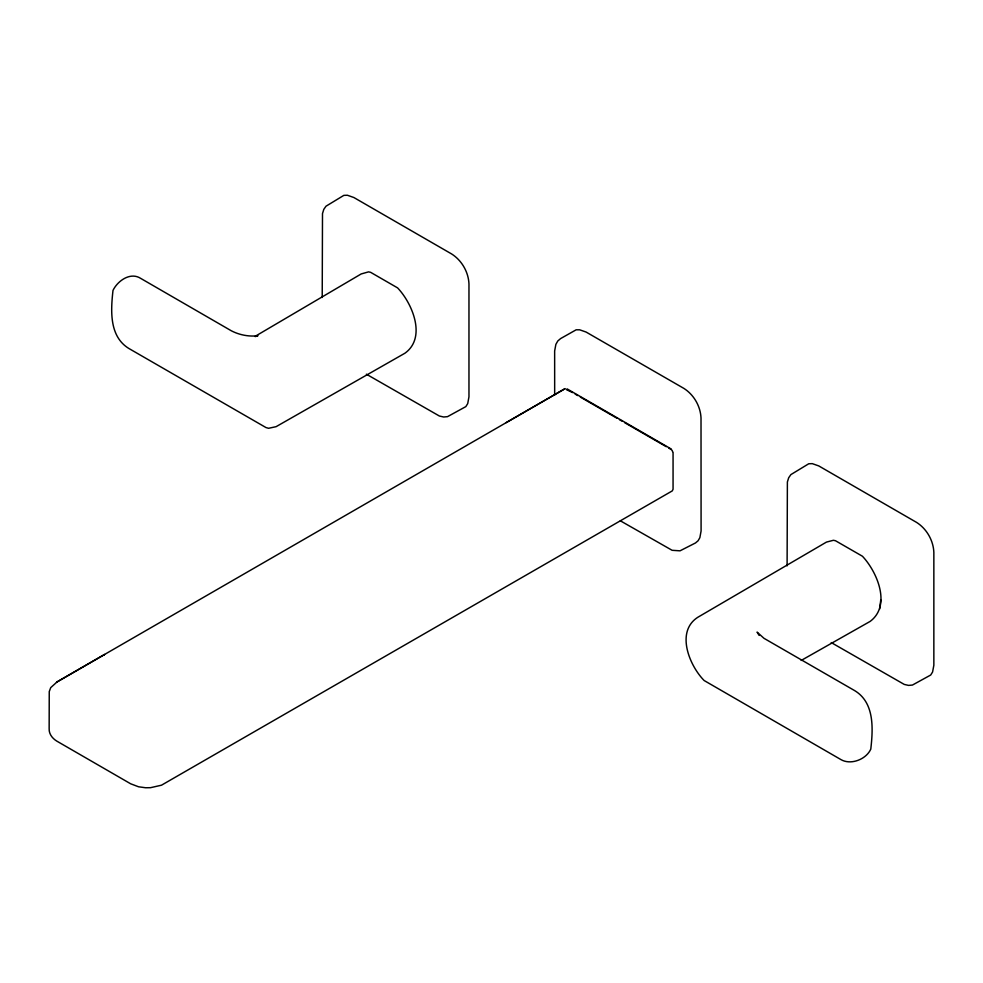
<?xml version="1.0" encoding="UTF-8"?>
<svg xmlns="http://www.w3.org/2000/svg" width="983" height="983" viewBox="0 0 983 983"><rect width="100%" height="100%" fill="white"/><g stroke="black" fill="none" stroke-linecap="round" stroke-linejoin="round"><path stroke-width="1.47" d="M787.1 565.876L787.383 481.977L788.685 477.763L790.897 474.592L808.739 463.767L812.29 463.644L818.778 465.93L916.586 522.403C926.65 528.805 933.334 540.392 933.85 552.299L933.85 665.245L932.584 672.003L930.692 675.026L912.445 685.053L908.562 685.397L904.249 684.414L831.249 642.587M801.182 660.453L870.164 621.391C891.495 605.491 877.155 571.836 862.423 556.231L835.464 540.724L833.387 540.294L826.445 542.1L697.746 617.324C675.481 631.7 689.366 665.577 704.147 680.531L841.079 759.675C851.081 765.352 866.269 759.269 870.791 749.107C873.039 729.042 874.772 702.808 854.755 690.668L764 638.323L757.082 632.106L759.146 635.423M879.65 609.005L880.756 599.888M56.51 682.276L104.567 654.469L57.297 681.723L50.723 687.633L49.248 691.602L49.15 728.686C48.843 733.969 52.455 738.479 56.768 741.096L130.653 783.783L138.542 786.781L145.595 787.752L150.522 787.69L161.495 785.196L672.261 490.898L673.06 489.251L673.06 452.315M255.273 336.26L361.191 273.95L368.551 271.873L370.616 272.316L397.587 287.884C412.43 303.501 426.733 337.624 404.91 353.229L276.1 426.671L268.58 428.293L265.975 427.556L128.834 348.461C109.039 336.309 110.784 310.382 112.996 290.427C117.542 280.954 130.223 271.763 140.569 278.312L231.288 330.767C239.41 334.994 248.859 336.813 257.964 335.744L255.199 336.591M506.147 422.616L565.151 388.604L103.731 654.948M566.392 389.624L572.561 392.586M567.019 388.838L671.106 448.936M575.153 394.085L577.758 395.584M580.363 397.095L616.796 418.131M619.401 419.63L622.006 421.129M624.598 422.629L666.241 446.675M668.845 448.174L671.45 449.673M366.364 374.191L439.376 416.018L443.677 417.001L447.523 416.657L465.831 406.618L467.711 403.608L468.965 396.849L468.965 283.903C468.449 271.996 461.764 260.409 451.701 254.007L353.892 197.534L347.404 195.248L343.841 195.371L326.012 206.197L323.8 209.354L322.498 213.581L322.215 297.48M620.322 520.793L672.114 550.296L680.027 550.824L695.497 542.96L698.09 540.761L699.859 537.689L701.088 530.992L701.014 418.021C700.498 406.212 693.863 394.748 683.898 388.408L586.101 332.057L579.687 329.809L576.149 329.809L560.605 338.582L557.791 340.99L555.874 344.369L554.645 350.992L554.67 395.068M672.077 450.251L672.593 451.664"/></g></svg>
